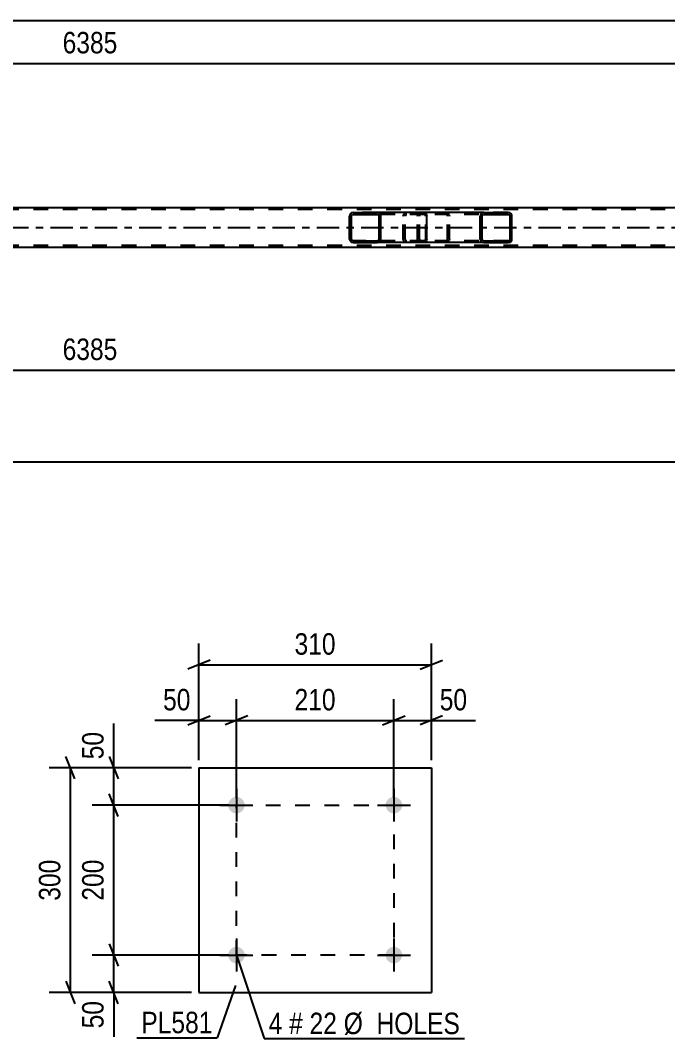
# Model space of a CAD drawing. Header units: millimetres. Extents: x 0 to 841, y 0 to 594.
# Drawn here: x 442.5 to 528.8, y 157.3 to 293.2 of the extents above; entities that cross this region are included whole.
import ezdxf

# ---------------------------------------------------------------- set-up
doc = ezdxf.new("R2010")
doc.units = ezdxf.units.MM
doc.linetypes.add('DXK_LINE_DOT2', pattern=[3.9198, 1.9599, -1.9599])
doc.linetypes.add('DXK_LINE_DOT3', pattern=[5.9187, 2.979, -0.9799, 0.9799, -0.9799])
doc.styles.add('Arial Narrow', font='ARIALN.TTF', dxfattribs={"height": 0.2})

# ---------------------------------------------------------------- blocks, each defined once
blk = doc.blocks.new('Part-232924665-3571 - 3479')
at = {"linetype": 'Continuous'}
h = blk.add_hatch(dxfattribs=at)
h.set_pattern_fill('', scale=0.7, style=0, pattern_type=0)
h.set_pattern_definition([(45, (490.5635, 267.2436), (-1.57154, 1.57154), [])])
h.paths.add_polyline_path([(490.6, 267.06), (490.56, 267.24), (490.45, 267.4), (490.29, 267.5), (490.1, 267.54), (486.91, 267.54), (486.72, 267.5), (486.56, 267.4), (486.45, 267.24), (486.41, 267.06), (486.41, 264.02), (486.45, 263.84), (486.56, 263.68), (486.72, 263.58), (486.91, 263.54), (490.1, 263.54), (490.29, 263.58), (490.45, 263.68), (490.56, 263.84), (490.6, 264.02)])
h.paths.add_polyline_path([(490.33, 263.93), (490.28, 263.85), (490.2, 263.8), (490.1, 263.78), (486.91, 263.78), (486.82, 263.8), (486.74, 263.85), (486.68, 263.93), (486.66, 264.02), (486.66, 267.06), (486.68, 267.15), (486.74, 267.23), (486.82, 267.28), (486.91, 267.3), (490.1, 267.3), (490.2, 267.28), (490.28, 267.23), (490.33, 267.15), (490.35, 267.06), (490.35, 264.02)])
at = {"color": 2, "linetype": 'Continuous'}
for p, q in [((486.45, 267.24), (486.41, 267.06)), ((486.41, 264.02), (486.41, 267.06)), ((486.66, 267.06), (486.68, 267.15)), ((486.66, 264.02), (486.66, 267.06)), ((486.68, 267.15), (486.74, 267.23)), ((486.91, 267.54), (486.72, 267.5)), ((486.74, 267.23), (486.82, 267.28)), ((486.82, 267.28), (486.91, 267.3)), ((486.91, 267.54), (490.1, 267.54)), ((486.91, 267.3), (490.1, 267.3)), ((496.43, 267.54), (490.1, 267.54)), ((490.29, 267.5), (490.1, 267.54)), ((490.1, 267.3), (490.2, 267.28)), ((490.2, 267.28), (490.28, 267.23)), ((490.28, 267.23), (490.33, 267.15)), ((490.33, 267.15), (490.35, 267.06)), ((490.35, 264.02), (490.35, 267.06)), ((490.6, 267.06), (490.56, 267.24)), ((490.6, 264.02), (490.6, 267.06)), ((496.43, 267.54), (496.53, 267.5)), ((496.53, 267.5), (496.62, 267.4)), ((496.62, 267.4), (496.68, 267.24)), ((496.68, 267.24), (496.7, 267.06)), ((496.7, 264.02), (496.7, 267.06)), ((486.41, 264.02), (486.45, 263.84)), ((486.68, 263.93), (486.66, 264.02)), ((486.74, 263.85), (486.68, 263.93)), ((486.82, 263.8), (486.74, 263.85)), ((486.91, 263.78), (486.82, 263.8)), ((486.91, 263.78), (490.1, 263.78)), ((490.2, 263.8), (490.1, 263.78)), ((490.28, 263.85), (490.2, 263.8)), ((490.33, 263.93), (490.28, 263.85)), ((490.35, 264.02), (490.33, 263.93)), ((490.56, 263.84), (490.6, 264.02)), ((496.62, 263.68), (496.53, 263.58)), ((496.68, 263.84), (496.62, 263.68)), ((496.7, 264.02), (496.68, 263.84)), ((486.72, 263.58), (486.91, 263.54)), ((486.91, 263.54), (490.1, 263.54)), ((490.1, 263.54), (490.29, 263.58)), ((496.43, 263.54), (490.1, 263.54)), ((496.53, 263.58), (496.43, 263.54))]:
    blk.add_line(p, q, dxfattribs=at)
at = {"color": 7, "linetype": 'DXK_LINE_DOT2'}
for p, q in [((490.1, 267.54), (486.91, 267.54)), ((496.43, 267.3), (486.91, 267.3)), ((493.56, 267.06), (493.6, 267.24)), ((493.56, 264.02), (493.56, 267.06)), ((493.83, 267.15), (493.81, 267.06)), ((493.81, 264.02), (493.81, 267.06)), ((493.89, 267.23), (493.83, 267.15)), ((493.87, 267.5), (494.06, 267.54)), ((493.89, 267.23), (493.91, 267.24)), ((493.91, 267.24), (493.97, 267.28)), ((493.97, 267.28), (494.06, 267.3)), ((495.47, 267.3), (495.47, 267.54)), ((496.48, 267.28), (496.43, 267.3)), ((496.53, 267.23), (496.48, 267.28)), ((496.56, 267.15), (496.53, 267.23)), ((496.57, 267.06), (496.56, 267.15)), ((496.57, 264.02), (496.57, 267.06)), ((496.43, 263.78), (486.91, 263.78)), ((493.6, 263.84), (493.56, 264.02)), ((493.81, 264.02), (493.83, 263.93)), ((493.83, 263.93), (493.89, 263.85)), ((493.89, 263.85), (493.97, 263.8)), ((493.97, 263.8), (494.06, 263.78)), ((495.47, 263.54), (495.47, 263.78)), ((496.43, 263.78), (496.48, 263.8)), ((496.48, 263.8), (496.53, 263.85)), ((496.53, 263.85), (496.56, 263.93)), ((496.56, 263.93), (496.57, 264.02)), ((490.1, 263.54), (486.91, 263.54)), ((494.06, 263.54), (493.87, 263.58))]:
    blk.add_line(p, q, dxfattribs=at)
at = {"color": 2, "linetype": 'Continuous'}
for centre, start, end in [((486.9, 267.04), 111.1941, 156.1506), ((490.11, 267.04), 23.8494, 68.8059), ((486.9, 264.04), 203.8494, 248.8059), ((490.11, 264.04), 291.1941, 336.1506)]:
    blk.add_arc(centre, 0.492, start, end, dxfattribs=at)
at = {"color": 7, "linetype": 'DXK_LINE_DOT2'}
for centre, start, end in [((494.05, 267.04), 111.1941, 156.1506), ((494.05, 264.04), 203.8494, 248.8059)]:
    blk.add_arc(centre, 0.492, start, end, dxfattribs=at)
blk = doc.blocks.new('Part-232924665-3573 - 3479')
at = {"color": 7, "linetype": 'DXK_LINE_DOT2'}
for p, q in [((724.51, 267.94), (61.8, 267.94)), ((724.51, 263.14), (61.8, 263.14))]:
    blk.add_line(p, q, dxfattribs=at)
at = {"color": 2, "linetype": 'Continuous'}
for p, q in [((578.69, 268.18), (329.28, 268.18)), ((578.69, 262.9), (61.8, 262.9))]:
    blk.add_line(p, q, dxfattribs=at)
at = {"color": 7, "linetype": 'DXK_LINE_DOT3'}
blk.add_line((61.8, 265.54), (724.17, 265.54), dxfattribs=at)
blk = doc.blocks.new('Part-232924665-3739 - 3479')
at = {"linetype": 'Continuous'}
h = blk.add_hatch(dxfattribs=at)
h.set_pattern_fill('', scale=0.7, style=0, pattern_type=0)
h.set_pattern_definition([(45, (508.0417, 267.2436), (-1.57154, 1.57154), [])])
h.paths.add_polyline_path([(508.08, 267.06), (508.04, 267.24), (507.93, 267.4), (507.77, 267.5), (507.57, 267.54), (504.33, 267.54), (504.14, 267.5), (503.97, 267.4), (503.86, 267.24), (503.82, 267.06), (503.82, 264.02), (503.86, 263.84), (503.97, 263.68), (504.14, 263.58), (504.33, 263.54), (507.57, 263.54), (507.77, 263.58), (507.93, 263.68), (508.04, 263.84), (508.08, 264.02)])
h.paths.add_polyline_path([(507.81, 263.93), (507.75, 263.85), (507.67, 263.8), (507.57, 263.78), (504.33, 263.78), (504.24, 263.8), (504.15, 263.85), (504.1, 263.93), (504.08, 264.02), (504.08, 267.06), (504.1, 267.15), (504.15, 267.23), (504.24, 267.28), (504.33, 267.3), (507.57, 267.3), (507.67, 267.28), (507.75, 267.23), (507.81, 267.15), (507.83, 267.06), (507.83, 264.02)])
at = {"color": 7, "linetype": 'DXK_LINE_DOT2'}
for p, q in [((495.47, 267.06), (495.51, 267.24)), ((495.47, 264.02), (495.47, 267.06)), ((495.75, 267.15), (495.73, 267.06)), ((495.73, 264.02), (495.73, 267.06)), ((495.8, 267.23), (495.75, 267.15)), ((495.79, 267.5), (495.99, 267.54)), ((495.89, 267.28), (495.8, 267.23)), ((495.99, 267.3), (495.89, 267.28)), ((496.43, 267.54), (495.99, 267.54)), ((507.57, 267.3), (495.99, 267.3)), ((499.22, 267.54), (499.42, 267.5)), ((499.32, 267.28), (499.22, 267.3)), ((499.4, 267.23), (499.32, 267.28)), ((499.46, 267.15), (499.4, 267.23)), ((499.48, 267.06), (499.46, 267.15)), ((499.48, 264.02), (499.48, 267.06)), ((499.69, 267.24), (499.73, 267.06)), ((499.73, 264.02), (499.73, 267.06)), ((507.57, 267.54), (504.33, 267.54)), ((495.51, 263.84), (495.47, 264.02)), ((495.73, 264.02), (495.75, 263.93)), ((495.75, 263.93), (495.8, 263.85)), ((495.8, 263.85), (495.89, 263.8)), ((495.89, 263.8), (495.99, 263.78)), ((507.57, 263.78), (495.99, 263.78)), ((499.22, 263.78), (499.32, 263.8)), ((499.32, 263.8), (499.4, 263.85)), ((499.4, 263.85), (499.46, 263.93)), ((499.46, 263.93), (499.48, 264.02)), ((499.73, 264.02), (499.69, 263.84)), ((495.99, 263.54), (495.79, 263.58)), ((496.43, 263.54), (495.99, 263.54)), ((499.42, 263.58), (499.22, 263.54)), ((507.57, 263.54), (504.33, 263.54))]:
    blk.add_line(p, q, dxfattribs=at)
at = {"color": 2, "linetype": 'Continuous'}
for p, q in [((504.33, 267.54), (496.43, 267.54)), ((503.86, 267.24), (503.82, 267.06)), ((503.82, 264.02), (503.82, 267.06)), ((504.08, 267.06), (504.1, 267.15)), ((504.08, 264.02), (504.08, 267.06)), ((504.1, 267.15), (504.15, 267.23)), ((504.33, 267.54), (504.14, 267.5)), ((504.15, 267.23), (504.24, 267.28)), ((504.24, 267.28), (504.33, 267.3)), ((504.33, 267.54), (507.57, 267.54)), ((504.33, 267.3), (507.57, 267.3)), ((507.77, 267.5), (507.57, 267.54)), ((507.57, 267.3), (507.67, 267.28)), ((507.67, 267.28), (507.75, 267.23)), ((507.75, 267.23), (507.81, 267.15)), ((507.81, 267.15), (507.83, 267.06)), ((507.83, 264.02), (507.83, 267.06)), ((508.08, 267.06), (508.04, 267.24)), ((508.08, 264.02), (508.08, 267.06)), ((503.82, 264.02), (503.86, 263.84)), ((504.1, 263.93), (504.08, 264.02)), ((504.15, 263.85), (504.1, 263.93)), ((504.24, 263.8), (504.15, 263.85)), ((504.33, 263.78), (504.24, 263.8)), ((504.33, 263.78), (507.57, 263.78)), ((507.67, 263.8), (507.57, 263.78)), ((507.75, 263.85), (507.67, 263.8)), ((507.81, 263.93), (507.75, 263.85)), ((507.83, 264.02), (507.81, 263.93)), ((508.04, 263.84), (508.08, 264.02)), ((504.33, 263.54), (496.43, 263.54)), ((504.14, 263.58), (504.33, 263.54)), ((504.33, 263.54), (507.57, 263.54)), ((507.57, 263.54), (507.77, 263.58))]:
    blk.add_line(p, q, dxfattribs=at)
at = {"color": 7, "linetype": 'DXK_LINE_DOT2'}
for centre, start, end in [((495.97, 267.04), 110.7583, 155.68), ((499.24, 267.04), 24.32, 69.2417), ((495.97, 264.04), 204.32, 249.2417), ((499.24, 264.04), 290.7583, 335.68)]:
    blk.add_arc(centre, 0.496, start, end, dxfattribs=at)
at = {"color": 2, "linetype": 'Continuous'}
for centre, start, end in [((504.32, 267.04), 110.7583, 155.68), ((507.59, 267.04), 24.32, 69.2417), ((504.32, 264.04), 204.32, 249.2417), ((507.59, 264.04), 290.7583, 335.68)]:
    blk.add_arc(centre, 0.496, start, end, dxfattribs=at)
blk = doc.blocks.new('Bolt-232924665-29720 - 29718')
at = {"linetype": 'Continuous'}
for points in [[(472.42, 168.48, -1), (470.22, 168.48, -1)], [(493.42, 168.48, -1), (491.22, 168.48, -1)]]:
    blk.add_hatch(color=1, dxfattribs=at).paths.add_polyline_path(points)
at = {"color": 1, "linetype": 'Continuous'}
for p, q in [((471.32, 170.68), (471.32, 166.28)), ((492.32, 170.68), (492.32, 166.28)), ((469.12, 168.48), (473.52, 168.48)), ((490.12, 168.48), (494.52, 168.48))]:
    blk.add_line(p, q, dxfattribs=at)
blk = doc.blocks.new('Part-232924665-29719 - 29718')
at = {"color": 2, "linetype": 'Continuous'}
for p, q in [((466.32, 193.48), (466.32, 163.48)), ((466.32, 193.48), (497.32, 193.48)), ((497.32, 193.48), (497.32, 163.48)), ((466.32, 163.48), (497.32, 163.48))]:
    blk.add_line(p, q, dxfattribs=at)
blk = doc.blocks.new('Bolt-232924665-29721 - 29718')
at = {"linetype": 'Continuous'}
for points in [[(472.42, 188.48, -1), (470.22, 188.48, -1)], [(493.42, 188.48, -1), (491.22, 188.48, -1)]]:
    blk.add_hatch(color=1, dxfattribs=at).paths.add_polyline_path(points)
at = {"color": 1, "linetype": 'Continuous'}
for p, q in [((471.32, 190.68), (471.32, 186.28)), ((492.32, 190.68), (492.32, 186.28)), ((469.12, 188.48), (473.52, 188.48)), ((490.12, 188.48), (494.52, 188.48))]:
    blk.add_line(p, q, dxfattribs=at)
blk = doc.blocks.new('Rectangle-232924665-30254 - 29718')
at = {"color": 1, "linetype": 'DXK_LINE_DOT2'}
blk.add_lwpolyline([(471.32, 188.48), (492.32, 188.48), (492.32, 168.48), (471.32, 168.48), (471.32, 188.48)], close=True, dxfattribs=at)
blk = doc.blocks.new('StraightDimension-232924665-29143 - 3479')
at = {"color": 7, "linetype": 'Continuous'}
blk.add_line((324.08, 287.44), (579.49, 287.44), dxfattribs=at)
at = {"color": 0}
blk.add_wipeout([(456.04, 288.19), (456.04, 292.39), (447.53, 292.39), (447.53, 288.19)], dxfattribs=at)
at = {"color": 3, "style": 'Arial Narrow'}
blk.add_text('6385', height=2.863, dxfattribs=at).set_placement((448.13, 288.79))
blk = doc.blocks.new('StraightDimension-232924665-29074 - 3479')
at = {"color": 7, "linetype": 'Continuous'}
blk.add_line((324.08, 246.53), (579.49, 246.53), dxfattribs=at)
at = {"color": 0}
blk.add_wipeout([(456.04, 247.28), (456.04, 251.48), (447.53, 251.48), (447.53, 247.28)], dxfattribs=at)
at = {"color": 3, "style": 'Arial Narrow'}
blk.add_text('6385', height=2.863, dxfattribs=at).set_placement((448.13, 247.88))
blk = doc.blocks.new('StraightDimension-232924665-17320 - 3479')
at = {"color": 7, "linetype": 'Continuous'}
blk.add_line((49.06, 234.3), (725.81, 234.3), dxfattribs=at)
blk = doc.blocks.new('StraightDimension-232924665-29228 - 3479')
at = {"color": 7, "linetype": 'Continuous'}
blk.add_line((49.7, 293.19), (725.18, 293.19), dxfattribs=at)
blk = doc.blocks.new('StraightDimension-232924665-30210 - 29718')
at = {"color": 7, "linetype": 'Continuous'}
for p, q in [((492.32, 189.48), (492.32, 202.63)), ((497.32, 194.48), (497.32, 202.63)), ((490.82, 199.18), (493.82, 200.38)), ((492.32, 199.78), (497.32, 199.78)), ((498.82, 200.38), (495.82, 199.18)), ((497.32, 199.78), (503.22, 199.78)), ((497.32, 199.78), (503.22, 199.78))]:
    blk.add_line(p, q, dxfattribs=at)
at = {"color": 0}
blk.add_wipeout([(502.7, 200.53), (502.7, 204.73), (497.84, 204.73), (497.84, 200.53)], dxfattribs=at)
at = {"color": 3, "style": 'Arial Narrow'}
blk.add_text('50', height=2.863, dxfattribs=at).set_placement((498.44, 201.13))
blk = doc.blocks.new('StraightDimension-232924665-29810 - 29718')
at = {"color": 7, "linetype": 'Continuous'}
for p, q in [((454.94, 193.48), (454.94, 199.38)), ((454.94, 193.48), (454.94, 199.38)), ((454.34, 194.98), (455.54, 191.98)), ((465.32, 193.48), (452.09, 193.48)), ((454.94, 188.48), (454.94, 193.48)), ((455.54, 186.98), (454.34, 189.98)), ((470.32, 188.48), (452.09, 188.48))]:
    blk.add_line(p, q, dxfattribs=at)
at = {"color": 0}
blk.add_wipeout([(454.19, 198.86), (449.99, 198.86), (449.99, 194), (454.19, 194)], dxfattribs=at)
at = {"color": 3, "style": 'Arial Narrow'}
blk.add_text('50', height=2.863, rotation=90.0002, dxfattribs=at).set_placement((453.59, 194.6))
blk = doc.blocks.new('StraightDimension-232924665-29811 - 29718')
at = {"color": 7, "linetype": 'Continuous'}
for p, q in [((455.54, 186.98), (454.34, 189.98)), ((470.32, 188.48), (452.09, 188.48)), ((454.94, 168.48), (454.94, 188.48)), ((454.34, 169.98), (455.54, 166.98)), ((470.32, 168.48), (452.09, 168.48))]:
    blk.add_line(p, q, dxfattribs=at)
at = {"color": 0}
blk.add_wipeout([(454.19, 181.82), (449.99, 181.82), (449.99, 175.14), (454.19, 175.14)], dxfattribs=at)
at = {"color": 3, "style": 'Arial Narrow'}
blk.add_text('200', height=2.863, rotation=90.0002, dxfattribs=at).set_placement((453.59, 175.74))
blk = doc.blocks.new('StraightDimension-232924665-29812 - 29718')
at = {"color": 7, "linetype": 'Continuous'}
for p, q in [((454.34, 169.98), (455.54, 166.98)), ((470.32, 168.48), (452.09, 168.48)), ((454.94, 163.48), (454.94, 168.48)), ((455.54, 161.98), (454.34, 164.98)), ((465.32, 163.48), (452.09, 163.48)), ((454.94, 163.48), (454.94, 157.57)), ((454.94, 163.48), (454.94, 157.57))]:
    blk.add_line(p, q, dxfattribs=at)
at = {"color": 0}
blk.add_wipeout([(454.19, 162.95), (449.99, 162.95), (449.99, 158.1), (454.19, 158.1)], dxfattribs=at)
at = {"color": 3, "style": 'Arial Narrow'}
blk.add_text('50', height=2.863, rotation=90.0002, dxfattribs=at).set_placement((453.59, 158.7))
blk = doc.blocks.new('StraightDimension-232924665-29822 - 29718')
at = {"color": 7, "linetype": 'Continuous'}
for p, q in [((449.77, 191.98), (448.57, 194.98)), ((465.32, 193.48), (446.32, 193.48)), ((449.17, 163.48), (449.17, 193.48)), ((448.57, 164.98), (449.77, 161.98)), ((465.32, 163.48), (446.32, 163.48))]:
    blk.add_line(p, q, dxfattribs=at)
at = {"color": 0}
blk.add_wipeout([(448.42, 181.82), (444.22, 181.82), (444.22, 175.13), (448.42, 175.13)], dxfattribs=at)
at = {"color": 3, "style": 'Arial Narrow'}
blk.add_text('300', height=2.863, rotation=90.0002, dxfattribs=at).set_placement((447.82, 175.73))
blk = doc.blocks.new('StraightDimension-232924665-29842 - 29718')
at = {"color": 7, "linetype": 'Continuous'}
for p, q in [((466.32, 194.48), (466.32, 210.06)), ((497.32, 194.48), (497.32, 210.06)), ((467.82, 207.81), (464.82, 206.61)), ((466.32, 207.21), (497.32, 207.21)), ((495.82, 206.61), (498.82, 207.81))]:
    blk.add_line(p, q, dxfattribs=at)
at = {"color": 0}
blk.add_wipeout([(485.16, 207.96), (485.16, 212.16), (478.47, 212.16), (478.47, 207.96)], dxfattribs=at)
at = {"color": 3, "style": 'Arial Narrow'}
blk.add_text('310', height=2.863, dxfattribs=at).set_placement((479.07, 208.56))
blk = doc.blocks.new('StraightDimension-232924665-30211 - 29718')
at = {"color": 7, "linetype": 'Continuous'}
for p, q in [((471.32, 189.48), (471.32, 202.63)), ((492.32, 189.48), (492.32, 202.63)), ((472.82, 200.38), (469.82, 199.18)), ((471.32, 199.78), (492.32, 199.78)), ((490.82, 199.18), (493.82, 200.38))]:
    blk.add_line(p, q, dxfattribs=at)
at = {"color": 0}
blk.add_wipeout([(485.16, 200.53), (485.16, 204.73), (478.47, 204.73), (478.47, 200.53)], dxfattribs=at)
at = {"color": 3, "style": 'Arial Narrow'}
blk.add_text('210', height=2.863, dxfattribs=at).set_placement((479.07, 201.13))
blk = doc.blocks.new('StraightDimension-232924665-30212 - 29718')
at = {"color": 7, "linetype": 'Continuous'}
for p, q in [((466.32, 194.48), (466.32, 202.63)), ((471.32, 189.48), (471.32, 202.63)), ((466.32, 199.78), (460.41, 199.78)), ((466.32, 199.78), (460.41, 199.78)), ((464.82, 199.18), (467.82, 200.38)), ((466.32, 199.78), (471.32, 199.78)), ((472.82, 200.38), (469.82, 199.18))]:
    blk.add_line(p, q, dxfattribs=at)
at = {"color": 0}
blk.add_wipeout([(465.79, 200.53), (465.79, 204.73), (460.93, 204.73), (460.93, 200.53)], dxfattribs=at)
at = {"color": 3, "style": 'Arial Narrow'}
blk.add_text('50', height=2.863, dxfattribs=at).set_placement((461.53, 201.13))
blk = doc.blocks.new('Mark-232924665-29866 - 29718')
at = {"color": 0}
blk.add_wipeout([(468.13, 158.05), (468.13, 161.05), (458.63, 161.05), (458.63, 158.05)], dxfattribs=at)
blk.add_wipeout([(468.13, 158.05), (468.13, 161.05), (458.63, 161.05), (458.63, 158.05)], dxfattribs=at)
at = {"color": 30, "linetype": 'Continuous'}
for p in [(471.2, 164.42), (458.03, 157.45)]:
    blk.add_line(p, (468.73, 157.45), dxfattribs=at)
at = {"color": 3, "style": 'Arial Narrow'}
blk.add_text('PL581', height=2.863, dxfattribs=at).set_placement((458.63, 158.05))
blk = doc.blocks.new('MarkSet-232924665-30126 - 29718')
at = {"color": 0}
for points in [[(477.44, 157.93), (477.44, 160.93), (475.61, 160.93), (475.61, 157.93)], [(480.17, 157.93), (480.17, 160.93), (478.34, 160.93), (478.34, 157.93)], [(484.73, 157.93), (484.73, 160.93), (481.07, 160.93), (481.07, 157.93)], [(501.15, 157.93), (501.15, 160.93), (485.63, 160.93), (485.63, 157.93)]]:
    blk.add_wipeout(points, dxfattribs=at)
for points in [[(477.44, 157.93), (477.44, 160.93), (475.61, 160.93), (475.61, 157.93)], [(480.17, 157.93), (480.17, 160.93), (478.34, 160.93), (478.34, 157.93)], [(484.73, 157.93), (484.73, 160.93), (481.07, 160.93), (481.07, 157.93)], [(501.15, 157.93), (501.15, 160.93), (485.63, 160.93), (485.63, 157.93)]]:
    blk.add_wipeout(points, dxfattribs=at)
at = {"color": 7, "linetype": 'Continuous'}
for p, q in [((471.32, 168.48), (475.01, 157.33)), ((475.01, 157.33), (501.75, 157.33))]:
    blk.add_line(p, q, dxfattribs=at)
at = {"color": 3, "style": 'Arial Narrow'}
for s, height, p in [('4', 2.86, (475.61, 157.93)), ('#', 2.86, (478.34, 157.93)), ('22', 2.863, (481.07, 157.93)), ('Ø  HOLES', 2.863, (485.63, 157.93))]:
    blk.add_text(s, height=height, dxfattribs=at).set_placement(p)

msp = doc.modelspace()

# ---------------------------------------------------------------- block references
for name in ['StraightDimension-232924665-29143 - 3479', 'Part-232924665-3573 - 3479', 'Part-232924665-3571 - 3479', 'Part-232924665-3739 - 3479', 'StraightDimension-232924665-29074 - 3479', 'Part-232924665-29719 - 29718', 'Bolt-232924665-29721 - 29718', 'Rectangle-232924665-30254 - 29718', 'Bolt-232924665-29720 - 29718']:
    msp.add_blockref(name, (0, 0))

# ---------------------------------------------------------------- next in the draw order: block references
for name in ['StraightDimension-232924665-29228 - 3479', 'StraightDimension-232924665-17320 - 3479', 'StraightDimension-232924665-30210 - 29718', 'StraightDimension-232924665-29810 - 29718']:
    msp.add_blockref(name, (0, 0))

# ---------------------------------------------------------------- next in the draw order: block references
msp.add_blockref('StraightDimension-232924665-29811 - 29718', (0, 0))

# ---------------------------------------------------------------- next in the draw order: block references
msp.add_blockref('StraightDimension-232924665-29812 - 29718', (0, 0))

# ---------------------------------------------------------------- next in the draw order: block references
msp.add_blockref('StraightDimension-232924665-29822 - 29718', (0, 0))

# ---------------------------------------------------------------- next in the draw order: block references
for name in ['StraightDimension-232924665-29842 - 29718', 'Mark-232924665-29866 - 29718']:
    msp.add_blockref(name, (0, 0))

# ---------------------------------------------------------------- next in the draw order: block references
for name in ['StraightDimension-232924665-30211 - 29718', 'MarkSet-232924665-30126 - 29718']:
    msp.add_blockref(name, (0, 0))

# ---------------------------------------------------------------- next in the draw order: block references
msp.add_blockref('StraightDimension-232924665-30212 - 29718', (0, 0))

doc.saveas('drawing.dxf')
